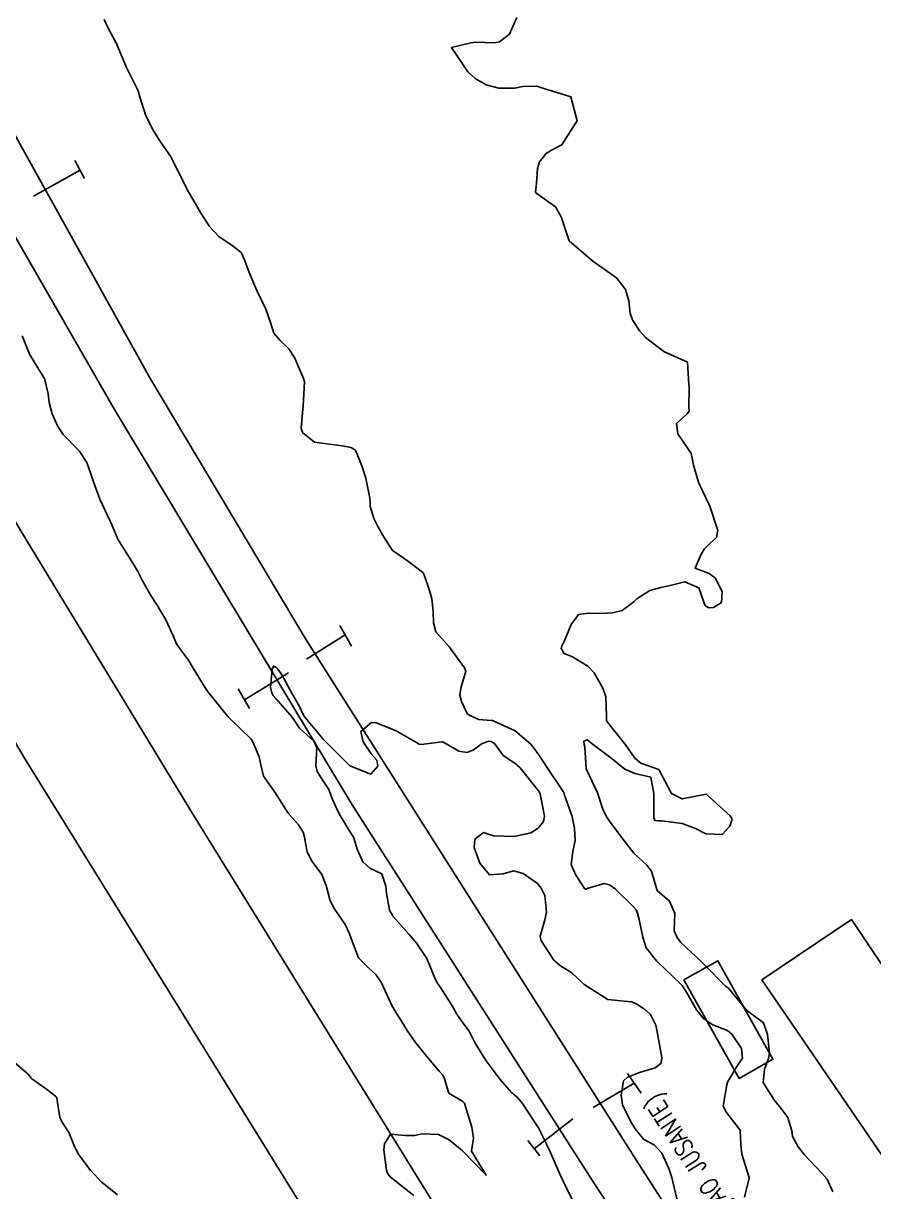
# Model space of a CAD drawing. Header units: metres. Extents: x 292545 to 299085, y 7450245 to 7463078.
# Drawn here: x 296442.8 to 296513.7, y 7454596.4 to 7454693.9 of the extents above; entities that cross this region are included whole.
import ezdxf

# ---------------------------------------------------------------- set-up
doc = ezdxf.new("R2010")
doc.units = ezdxf.units.M
for name, color, linetype in [('Curvas de Nivel 1m', 11, 'Continuous'), ('Curvas de Nivel 5m', 15, 'Continuous'), ('Edificações', 30, 'Continuous'), ('Linha Férrea', 20, 'Continuous'), ('Pórtico', 62, 'Continuous'), ('TEXTO', 45, 'Continuous'), ('Vias Primárias', 230, 'Continuous')]:
    doc.layers.add(name, color=color, linetype=linetype)
doc.styles.add('ROMANS', font='romans', dxfattribs={"height": 0.2})

msp = doc.modelspace()

# ---------------------------------------------------------------- linework, layer by layer
at = {"layer": 'Curvas de Nivel 1m', "flags": 128}
for points, elevation in [([(296449.564, 7454694.205), (296449.874, 7454693.528), (296450.534, 7454692.282), (296450.579, 7454692.19), (296450.614, 7454692.107), (296451.423, 7454690.181), (296452.351, 7454688.304), (296452.413, 7454688.171), (296452.479, 7454687.919), (296453.041, 7454686.164), (296453.633, 7454684.966), (296454.135, 7454684.153), (296454.429, 7454683.732), (296455.085, 7454682.805), (296455.435, 7454682.135), (296456.384, 7454680.209), (296456.429, 7454680.12), (296456.488, 7454680.013), (296457.603, 7454678.108), (296458.345, 7454676.934), (296459.116, 7454676.092), (296460.325, 7454675.303), (296460.999, 7454674.749), (296461.296, 7454674.065), (296461.568, 7454673.324), (296462.088, 7454672.053), (296462.286, 7454671.604), (296463.047, 7454670.042), (296463.449, 7454668.84), (296463.707, 7454668.035), (296464.237, 7454667.424), (296464.958, 7454666.747), (296465.422, 7454666.012), (296466.197, 7454664.262), (296466.256, 7454664.009), (296466.177, 7454662.411), (296466.145, 7454662.038), (296466.142, 7454662.01), (296466.001, 7454660.156), (296466.016, 7454660.011), (296466.14, 7454659.715), (296467.099, 7454658.962), (296468.131, 7454658.823), (296469.445, 7454658.652), (296470.128, 7454658.516), (296470.494, 7454658.322), (296470.672, 7454657.952), (296471.065, 7454656.898), (296471.388, 7454655.941), (296471.723, 7454654.291), (296471.733, 7454653.935), (296471.75, 7454653.615), (296472.059, 7454652.571), (296472.371, 7454651.927), (296472.87, 7454651.092), (296473.605, 7454649.916), (296473.851, 7454649.742), (296474.02, 7454649.645), (296474.853, 7454649.063), (296476.006, 7454648.202), (296476.169, 7454648.052), (296476.252, 7454647.886), (296476.695, 7454646.584), (296476.882, 7454645.877), (296476.99, 7454644.852), (296477.013, 7454643.874), (296477.216, 7454643.141), (296477.938, 7454642.325), (296478.348, 7454641.856), (296479.612, 7454640.138), (296479.71, 7454639.842), (296479.309, 7454638.428), (296479.23, 7454637.847), (296479.357, 7454637.327), (296479.867, 7454636.276), (296480.78, 7454635.831), (296481.862, 7454635.748), (296481.947, 7454635.733), (296483.849, 7454634.868), (296485.136, 7454633.777), (296485.824, 7454632.872), (296486.529, 7454631.763), (296487.794, 7454629.893), (296487.854, 7454629.809), (296487.886, 7454629.749), (296487.936, 7454629.603), (296488.6, 7454627.737), (296488.784, 7454626.766), (296488.841, 7454625.734), (296488.662, 7454624.803), (296488.509, 7454623.738), (296488.865, 7454622.893), (296489.635, 7454621.721), (296489.659, 7454621.687), (296489.692, 7454621.675), (296489.733, 7454621.679), (296489.851, 7454621.718), (296491.249, 7454622.153), (296491.696, 7454622.041), (296492.17, 7454621.695), (296493.678, 7454620.235), (296493.937, 7454619.937), (296494.049, 7454619.674), (296494.183, 7454619.154), (296494.491, 7454617.667), (296494.761, 7454616.789), (296495.624, 7454615.71), (296495.691, 7454615.649), (296497.596, 7454613.812), (296497.757, 7454613.628), (296498.12, 7454613.092), (296498.959, 7454611.616), (296499.565, 7454610.848), (296500.313, 7454610.351), (296501.556, 7454609.873), (296501.922, 7454609.576), (296502.717, 7454608.386), (296502.804, 7454607.567), (296502.274, 7454606.813), (296501.556, 7454605.579), (296501.539, 7454605.543), (296501.501, 7454605.359), (296501.191, 7454603.584), (296501.475, 7454603.046), (296502.605, 7454601.568), (296502.657, 7454600.351), (296502.742, 7454599.567), (296503.349, 7454597.615), (296503.352, 7454597.561), (296502.954, 7454595.998)], 678), ([(296483.984, 7454694.37), (296483.716, 7454693.798), (296483.375, 7454692.967), (296482.531, 7454692.326), (296482.086, 7454692.26), (296480.53, 7454692.298), (296480.129, 7454692.244), (296478.523, 7454691.86), (296479.879, 7454689.846), (296480.497, 7454689.268), (296481.414, 7454688.748), (296482.49, 7454688.476), (296483.809, 7454688.477), (296484.491, 7454688.622), (296485.64, 7454688.63), (296486.489, 7454688.364), (296486.944, 7454688.219), (296488.483, 7454687.74), (296489.024, 7454685.734), (296488.777, 7454685.41), (296488.444, 7454684.872), (296487.734, 7454683.75), (296486.879, 7454683.31), (296486.422, 7454683.024), (296485.858, 7454682.328), (296485.715, 7454681.777), (296485.607, 7454680.562), (296485.536, 7454679.778), (296486.377, 7454679.164), (296487.193, 7454678.579), (296487.677, 7454677.75), (296488.333, 7454675.74), (296490.316, 7454674.047), (296490.787, 7454673.715), (296492.297, 7454672.644), (296493.032, 7454671.689), (296493.314, 7454670.725), (296493.444, 7454669.682), (296493.667, 7454669.088), (296494.248, 7454668.208), (296494.718, 7454667.665), (296496.226, 7454666.506), (296498.213, 7454665.62), (296498.332, 7454663.766), (296498.34, 7454663.628), (296498.337, 7454661.79), (296498.339, 7454661.628), (296498.322, 7454661.476), (296498.168, 7454661.281), (296497.298, 7454660.497), (296497.413, 7454659.637), (296498.132, 7454658.579), (296498.508, 7454658.006), (296498.597, 7454657.623), (296498.705, 7454657.03), (296499.134, 7454655.614), (296499.434, 7454654.957), (296500.073, 7454653.6), (296500.748, 7454651.593), (296500.627, 7454651.011), (296500.036, 7454650.479), (296499.606, 7454650.03), (296499.364, 7454649.61), (296498.845, 7454648.452), (296500.007, 7454648), (296500.537, 7454647.595), (296501.112, 7454646.463), (296501.04, 7454645.589), (296500.39, 7454645.175), (296499.968, 7454645.141), (296499.694, 7454645.328), (296499.565, 7454645.606), (296499.172, 7454646.79), (296498, 7454647.295), (296496.663, 7454646.976), (296495.995, 7454646.841), (296495.071, 7454646.58), (296493.985, 7454645.877), (296493.771, 7454645.673), (296492.757, 7454644.903), (296491.968, 7454644.726), (296491.003, 7454644.674), (296489.967, 7454644.688), (296489.13, 7454644.568), (296488.518, 7454643.742), (296487.939, 7454642.327), (296487.72, 7454641.968), (296487.674, 7454641.753), (296487.927, 7454641.324), (296488.622, 7454641.04), (296489.911, 7454640.276), (296490.434, 7454639.715), (296491.163, 7454638.435), (296491.41, 7454637.705), (296491.461, 7454636.11), (296491.467, 7454635.704), (296491.855, 7454635.2), (296493.066, 7454633.688), (296493.822, 7454632.594), (296494.318, 7454632.173), (296495.813, 7454631.65), (296496.883, 7454629.639), (296497.779, 7454629.199), (296499.783, 7454629.6), (296501.765, 7454627.784), (296501.899, 7454627.579), (296501.92, 7454627.42), (296501.756, 7454626.936), (296501.095, 7454626.241), (296499.75, 7454626.3), (296498.884, 7454626.743), (296497.758, 7454627.143), (296496.042, 7454627.366), (296495.76, 7454627.36), (296495.502, 7454627.396), (296495.416, 7454627.655), (296495.404, 7454629.281), (296495.418, 7454629.655), (296495.155, 7454631.009), (296493.809, 7454631.316), (296492.99, 7454631.688), (296491.822, 7454632.614), (296490.378, 7454633.715), (296489.839, 7454634.132), (296489.559, 7454634.002), (296489.596, 7454633.724), (296489.64, 7454633.532), (296489.759, 7454631.721), (296489.772, 7454631.68), (296489.812, 7454631.593), (296490.7, 7454629.711), (296491.147, 7454628.331), (296491.463, 7454627.703), (296491.759, 7454627.269), (296492.967, 7454625.688), (296493.728, 7454624.671), (296494.81, 7454623.664), (296495.212, 7454623.161), (296495.659, 7454621.651), (296495.665, 7454621.623), (296495.692, 7454621.55), (296496.72, 7454620.676), (296497.167, 7454619.635), (296497.098, 7454618.189), (296497.354, 7454617.633), (296497.639, 7454617.251), (296499.371, 7454615.613), (296499.619, 7454615.37), (296501.39, 7454613.583), (296501.516, 7454613.505), (296501.592, 7454613.446), (296503.16, 7454611.564), (296503.57, 7454611.236), (296504.553, 7454610.535), (296504.89, 7454609.54), (296505.043, 7454608.024), (296504.968, 7454607.538), (296504.631, 7454606.66), (296504.535, 7454605.55), (296505.48, 7454604.044), (296505.916, 7454603.533), (296506.58, 7454602.639), (296506.918, 7454601.518), (296506.983, 7454601.052), (296507.44, 7454600.184), (296507.985, 7454599.504), (296509.41, 7454597.98), (296509.856, 7454597.483), (296510.337, 7454596.42)], 677), ([(296442.711, 7454667.812), (296443.326, 7454666.279), (296444.202, 7454664.869), (296444.571, 7454664.264), (296444.888, 7454662.968), (296444.976, 7454662.258), (296445.218, 7454661.309), (296445.69, 7454660.247), (296446.143, 7454659.59), (296447.485, 7454658.226), (296448.113, 7454657.247), (296448.477, 7454656.216), (296448.668, 7454655.64), (296449.207, 7454654.209), (296450.055, 7454652.369), (296450.111, 7454652.257), (296450.129, 7454652.199), (296450.709, 7454650.86), (296451.112, 7454650.184), (296452.012, 7454648.781), (296452.357, 7454648.166), (296452.759, 7454647.399), (296453.451, 7454646.155), (296453.971, 7454645.344), (296454.692, 7454644.143), (296455.335, 7454642.74), (296455.6, 7454642.133), (296455.928, 7454641.658), (296456.579, 7454640.779), (296456.977, 7454640.114), (296457.89, 7454638.588), (296458.238, 7454638.096), (296459.863, 7454636.08), (296461.834, 7454634.158), (296461.908, 7454634.059), (296462.482, 7454632.713), (296462.619, 7454632.048), (296462.853, 7454631.094), (296463.587, 7454630.033), (296463.789, 7454629.759), (296464.918, 7454628.018), (296465.753, 7454627.043), (296466.162, 7454626.419), (296466.258, 7454626.002), (296466.496, 7454624.764), (296466.915, 7454623.992), (296467.707, 7454622.887), (296468.073, 7454621.976), (296468.396, 7454620.695), (296468.788, 7454619.973), (296469.655, 7454618.733), (296470.03, 7454617.956), (296470.245, 7454617.346), (296470.758, 7454615.949), (296471.615, 7454615.105), (296472.224, 7454614.546), (296472.659, 7454613.924), (296473.573, 7454611.91), (296474.831, 7454609.897), (296475.538, 7454608.877), (296476.324, 7454607.882), (296477.509, 7454606.495), (296477.796, 7454606.156), (296477.938, 7454605.863), (296478.307, 7454604.673), (296479.484, 7454603.973), (296479.601, 7454603.839), (296479.682, 7454603.636), (296480.232, 7454601.832), (296480.37, 7454600.905), (296480.183, 7454599.833), (296481.413, 7454597.82), (296479.433, 7454599.84), (296478.347, 7454600.762), (296477.446, 7454601.205), (296476.071, 7454601.259), (296475.445, 7454601.141), (296474.672, 7454601.129), (296473.446, 7454601.254), (296472.937, 7454600.426), (296472.876, 7454599.926), (296473.115, 7454598.224), (296473.223, 7454597.922), (296473.41, 7454597.694), (296474.361, 7454596.943), (296475.386, 7454596.118)], 679), ([(296488.614, 7454595.738), (296487.882, 7454597.261), (296487.656, 7454597.747), (296487.411, 7454598.286), (296486.75, 7454599.757), (296486.114, 7454601.096), (296485.779, 7454601.767), (296485.46, 7454602.263), (296484.453, 7454603.785), (296484.019, 7454604.323), (296483.492, 7454604.742), (296482.576, 7454605.809), (296481.517, 7454607.248), (296481.101, 7454607.824), (296480.48, 7454608.889), (296480.004, 7454609.835), (296479.559, 7454610.421), (296478.962, 7454611.244), (296478.643, 7454611.854), (296477.597, 7454613.484), (296477.328, 7454613.873), (296477.085, 7454614.399), (296476.465, 7454615.882), (296475.635, 7454617.135), (296475.005, 7454617.896), (296473.665, 7454619.385), (296473.346, 7454619.915), (296473.095, 7454621.327), (296473.053, 7454621.92), (296472.718, 7454622.939), (296471.715, 7454623.426), (296471.133, 7454623.946), (296470.665, 7454625.019), (296470.393, 7454625.953), (296469.753, 7454626.987), (296469.159, 7454627.966), (296468.608, 7454629.144), (296468.304, 7454629.975), (296467.801, 7454630.74), (296467.316, 7454631.496), (296467.215, 7454631.989), (296467.294, 7454633.454), (296467.07, 7454633.991), (296465.849, 7454635.094), (296465.232, 7454636.016), (296463.878, 7454637.56), (296463.661, 7454637.814), (296463.55, 7454638.033), (296463.435, 7454638.489), (296463.564, 7454640.033), (296463.669, 7454640.279), (296463.914, 7454640.156), (296464.04, 7454640.029), (296464.38, 7454639.551), (296465.2, 7454638.017), (296465.871, 7454636.859), (296466.141, 7454636.282), (296466.308, 7454636.003), (296467.836, 7454634.172), (296468.009, 7454633.978), (296469.815, 7454632.168), (296470.051, 7454631.958), (296471.806, 7454631.273), (296472.39, 7454631.931), (296472.304, 7454632.419), (296471.823, 7454632.961), (296471.158, 7454633.947), (296470.972, 7454634.822), (296471.857, 7454635.578), (296472.24, 7454635.551), (296473.848, 7454634.907), (296475.604, 7454633.892), (296475.832, 7454633.766), (296475.99, 7454633.73), (296477.075, 7454633.878), (296477.74, 7454633.966), (296477.834, 7454633.93), (296477.947, 7454633.868), (296479.146, 7454633.17), (296479.825, 7454633.07), (296480.366, 7454633.296), (296481.073, 7454633.828), (296481.641, 7454634.017), (296481.836, 7454633.997), (296482.107, 7454633.816), (296482.836, 7454632.818), (296483.817, 7454632.178), (296484.265, 7454631.785), (296485.794, 7454629.881), (296485.866, 7454629.769), (296485.928, 7454629.632), (296486.273, 7454627.765), (296486.198, 7454627.327), (296485.753, 7454626.763), (296485.146, 7454626.379), (296483.746, 7454626.07), (296482.057, 7454626.126), (296481.747, 7454626.216), (296481.184, 7454626.391), (296480.477, 7454625.833), (296480.424, 7454625.141), (296480.898, 7454623.828), (296481.704, 7454622.879), (296482.848, 7454622.946), (296483.707, 7454623.196), (296484.503, 7454622.984), (296485.697, 7454622.138), (296486.011, 7454621.767), (296486.312, 7454621.139), (296486.453, 7454619.762), (296486.314, 7454619.113), (296485.921, 7454617.767), (296485.99, 7454617.416), (296487.062, 7454615.756), (296487.618, 7454615.266), (296488.569, 7454614.693), (296489.593, 7454613.72), (296491.581, 7454612.46), (296492.931, 7454612.335), (296493.579, 7454612.281), (296493.985, 7454612.082), (296494.632, 7454611.664), (296495.133, 7454611.221), (296495.56, 7454610.321), (296495.702, 7454609.649), (296495.739, 7454609.46), (296496.08, 7454607.644), (296496.009, 7454607.154), (296495.514, 7454606.776), (296494.222, 7454606.381), (296493.507, 7454606.117), (296493.203, 7454605.986), (296492.87, 7454605.686), (296492.677, 7454604.502), (296492.79, 7454603.687), (296493.463, 7454602.329), (296493.844, 7454601.674), (296494.584, 7454600.802), (296495.44, 7454600.339), (296496.075, 7454599.644), (296496.67, 7454598.382), (296496.914, 7454597.635), (296497.383, 7454595.63)], 679)]:
    msp.add_lwpolyline(points, dxfattribs=dict(at, elevation=elevation))
at = {"layer": 'Curvas de Nivel 5m', "elevation": 680, "flags": 128}
msp.add_lwpolyline([(296441.524, 7454607.7), (296443.177, 7454606.275), (296443.326, 7454606.098), (296443.499, 7454605.879), (296444.759, 7454604.988), (296445.485, 7454604.422), (296445.57, 7454604.335), (296445.602, 7454604.248), (296445.867, 7454602.644), (296446.048, 7454602.241), (296446.604, 7454601.392), (296447.089, 7454600.225), (296447.186, 7454599.979), (296447.426, 7454599.572), (296448.417, 7454598.21), (296449.398, 7454597.221), (296450.673, 7454596.187)], dxfattribs=at)
at = {"layer": 'Edificações'}
for points in [[(296523.333, 7454620.085), (296514.618, 7454615.094), (296511.89, 7454619.141), (296504.423, 7454614.108), (296524.006, 7454585.468), (296558.344, 7454611.132), (296554.327, 7454616.727), (296555.587, 7454617.632), (296550.548, 7454624.649), (296544.678, 7454620.899), (296542.38, 7454624.482), (296534.09, 7454619.084), (296536.397, 7454614.932), (296522.419, 7454606.044), (296518.482, 7454612.34), (296525.31, 7454616.468)], [(296497.914, 7454614.099), (296502.512, 7454605.897), (296505.342, 7454607.484), (296500.744, 7454615.686)]]:
    msp.add_lwpolyline(points, close=True, dxfattribs=at)
at = {"layer": 'Linha Férrea', "linetype": 'Continuous'}
for points in [[(296637.257, 7454375.947), (296622.83, 7454398.551), (296609.044, 7454420.412), (296595.15, 7454441.414), (296580.131, 7454465.782), (296565.275, 7454488.868), (296550.153, 7454512.383), (296535.136, 7454535.466), (296522.79, 7454555.136), (296508.31, 7454576.78), (296494.148, 7454598.742), (296480.47, 7454620.276), (296466.415, 7454642.457), (296453.375, 7454664.315), (296437.004, 7454693.694)], [(296434.013, 7454690.16), (296450.406, 7454661.666), (296470.236, 7454628.714), (296490.141, 7454597.569), (296508.641, 7454569.228), (296529.016, 7454537.453), (296546.972, 7454509.587), (296566.41, 7454479.687), (296587.019, 7454446.664), (296609.89, 7454410.989), (296628.627, 7454382.181)]]:
    msp.add_lwpolyline(points, dxfattribs=at)
at = {"layer": 'Pórtico'}
for points in [[(296447.119, 7454682.451), (296447.922, 7454680.927)], [(296447.554, 7454681.626), (296443.668, 7454679.458)], [(296469.205, 7454643.674), (296470.185, 7454641.928)], [(296469.65, 7454642.88), (296466.428, 7454640.864)], [(296461.254, 7454637.466), (296464.944, 7454639.727)], [(296460.726, 7454638.375), (296461.679, 7454636.735)], [(296493.766, 7454605.499), (296490.358, 7454603.463)], [(296493.213, 7454606.289), (296494.356, 7454604.656)], [(296485.435, 7454600.021), (296488.644, 7454602.517)], [(296484.906, 7454600.702), (296485.893, 7454599.432)]]:
    msp.add_lwpolyline(points, dxfattribs=at)
at = {"layer": 'Vias Primárias'}
msp.add_lwpolyline([(296623.412, 7454359.701), (296597.505, 7454401.186), (296575.346, 7454437.809), (296546.856, 7454483.983), (296522.027, 7454524.911), (296503.501, 7454554.107), (296479.409, 7454591.614), (296457.003, 7454627.835), (296437.759, 7454659.486), (296419.535, 7454691.223), (296405.076, 7454719.905), (296391.769, 7454749.95), (296378.77, 7454782.34), (296367.711, 7454812.565), (296355.107, 7454845.884), (296341.964, 7454881.959), (296333.313, 7454905.226), (296321.245, 7454939.228), (296308.102, 7454977.781), (296299.923, 7455006.956), (296294.356, 7455029.11), (296287.718, 7455063.418), (296283.494, 7455090.628), (296279.735, 7455120.4)], dxfattribs=at)
msp.add_lwpolyline([(296419.703, 7454332.043), (296450.531, 7454417.208), (296476.863, 7454490.808), (296492.396, 7454533.468, 0.217563), (296490.648, 7454555.473), (296443.062, 7454632.366), (296410.934, 7454686.381), (296388.547, 7454731.815), (296380.708, 7454749.95, 0.141466), (296366.047, 7454764.344, -0.034492), (296373.873, 7454749.95)], format="xyb", dxfattribs=at)

# ---------------------------------------------------------------- texts
at = {"layer": 'TEXTO', "style": 'ROMANS', "width": 0.8}
msp.add_text('FUNDO=674,732 (SEÇÃO JUSANTE)', height=1.5, rotation=122.99116, dxfattribs=at).set_placement((296511.272, 7454580.897))

doc.saveas('drawing.dxf')
